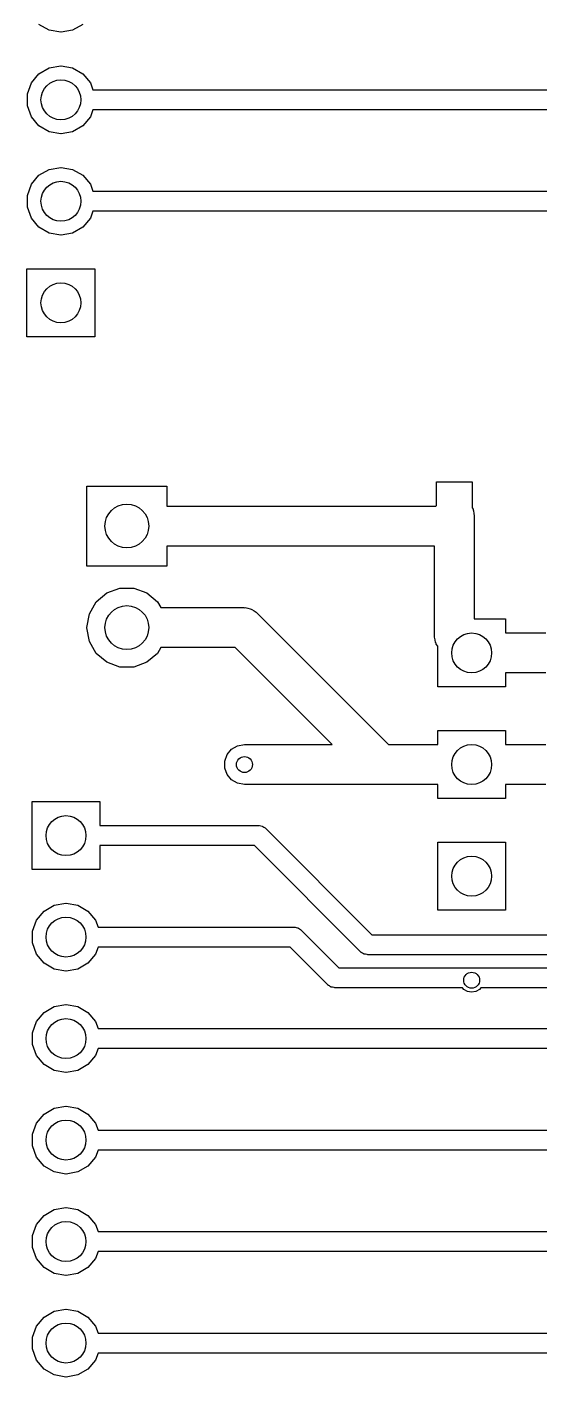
# Model space of a CAD drawing. Extents: x 10 to 287, y -200 to -10.
# Drawn here: x 63.03 to 75.86, y -85.69 to -51.9 of the extents above; entities that cross this region are included whole.
import ezdxf

# ---------------------------------------------------------------- set-up
doc = ezdxf.new("R2010")
doc.units = 0
doc.header["$MEASUREMENT"] = 0
doc.layers.add('BLACK', color=7, linetype='CONTINUOUS')

msp = doc.modelspace()

# ---------------------------------------------------------------- linework, layer by layer
at = {"layer": 'Black'}
for p, q in [((63.587, -51.9797), (63.3314, -51.8321)), ((63.8778, -52.031), (63.587, -51.9797)), ((63.8842, -52.031), (63.8778, -52.031)), ((64.175, -51.9797), (63.8842, -52.031)), ((64.4306, -51.8321), (64.175, -51.9797)), ((63.3314, -53.0699), (63.587, -52.9223)), ((63.587, -52.9223), (63.8778, -52.871)), ((63.8778, -52.871), (63.8842, -52.871)), ((63.8842, -52.871), (64.175, -52.9223)), ((64.175, -52.9223), (64.4306, -53.0699)), ((63.0407, -53.5734), (63.1416, -53.296)), ((63.1416, -53.296), (63.3314, -53.0699)), ((64.4306, -53.0699), (64.6204, -53.296)), ((64.6204, -53.296), (64.6841, -53.471)), ((63.0407, -53.8686), (63.0407, -53.5734)), ((64.6841, -53.471), (80.01, -53.471)), ((63.1416, -54.146), (63.0407, -53.8686)), ((64.6841, -53.971), (64.6204, -54.146)), ((79.9064, -53.971), (64.6841, -53.971)), ((63.3314, -54.3721), (63.1416, -54.146)), ((63.587, -54.5197), (63.3314, -54.3721)), ((64.4306, -54.3721), (64.175, -54.5197)), ((64.6204, -54.146), (64.4306, -54.3721)), ((63.8778, -54.571), (63.587, -54.5197)), ((63.8842, -54.571), (63.8778, -54.571)), ((64.175, -54.5197), (63.8842, -54.571)), ((63.587, -55.4623), (63.8778, -55.411)), ((63.8778, -55.411), (63.8842, -55.411)), ((63.8842, -55.411), (64.175, -55.4623)), ((63.1416, -55.836), (63.3314, -55.6099)), ((63.3314, -55.6099), (63.587, -55.4623)), ((64.175, -55.4623), (64.4306, -55.6099)), ((64.4306, -55.6099), (64.6204, -55.836)), ((63.0407, -56.1134), (63.1416, -55.836)), ((64.6204, -55.836), (64.6841, -56.011)), ((64.6841, -56.011), (80.264, -56.011)), ((63.0407, -56.4086), (63.0407, -56.1134)), ((63.1416, -56.686), (63.0407, -56.4086)), ((63.3314, -56.9121), (63.1416, -56.686)), ((64.6204, -56.686), (64.4306, -56.9121)), ((64.6841, -56.511), (64.6204, -56.686)), ((80.1604, -56.511), (64.6841, -56.511)), ((63.587, -57.0597), (63.3314, -56.9121)), ((63.8778, -57.111), (63.587, -57.0597)), ((64.175, -57.0597), (63.8842, -57.111)), ((64.4306, -56.9121), (64.175, -57.0597)), ((63.8842, -57.111), (63.8778, -57.111)), ((63.031, -59.651), (63.031, -57.951)), ((63.031, -57.951), (64.731, -57.951)), ((64.731, -57.951), (64.731, -59.651)), ((64.731, -59.651), (63.031, -59.651)), ((64.5325, -65.3885), (64.5325, -63.3895)), ((64.5325, -63.3895), (66.5315, -63.3895)), ((66.5315, -63.3895), (66.5315, -63.889)), ((73.284, -63.8779), (73.284, -63.285)), ((73.284, -63.285), (74.184, -63.285)), ((74.184, -63.285), (74.184, -63.9296)), ((66.5315, -63.889), (73.2729, -63.889)), ((73.2729, -63.889), (73.284, -63.8779)), ((74.184, -63.9296), (74.2038, -63.964)), ((74.2038, -63.964), (74.2077, -63.9857)), ((74.2077, -63.9857), (74.217, -64.0056)), ((74.217, -64.0056), (74.2227, -64.0707)), ((74.2227, -64.0707), (74.234, -64.135)), ((74.234, -64.135), (74.234, -66.714)), ((73.234, -64.889), (66.5315, -64.889)), ((66.5315, -64.889), (66.5315, -65.3885)), ((73.234, -67.13), (73.234, -64.889)), ((66.5315, -65.3885), (64.5325, -65.3885)), ((64.7663, -66.2827), (65.0323, -66.0596)), ((65.0323, -66.0596), (65.3584, -65.9409)), ((65.3584, -65.9409), (65.7056, -65.9409)), ((65.7056, -65.9409), (66.0317, -66.0596)), ((66.0317, -66.0596), (66.2977, -66.2827)), ((64.5928, -66.5833), (64.7663, -66.2827)), ((66.2977, -66.2827), (66.3821, -66.429)), ((66.3821, -66.429), (68.453, -66.429)), ((68.453, -66.429), (68.4747, -66.4328)), ((68.4747, -66.4328), (68.4966, -66.4309)), ((68.4966, -66.4309), (68.5597, -66.4478)), ((68.5597, -66.4478), (68.624, -66.4592)), ((68.624, -66.4592), (68.6431, -66.4702)), ((68.6431, -66.4702), (68.6643, -66.4758)), ((68.6643, -66.4758), (68.7178, -66.5133)), ((68.7178, -66.5133), (68.7744, -66.546)), ((68.7744, -66.546), (68.7885, -66.5628)), ((64.5325, -66.9252), (64.5928, -66.5833)), ((68.7885, -66.5628), (68.8066, -66.5754)), ((68.8066, -66.5754), (72.0891, -69.858)), ((74.234, -66.714), (75.018, -66.714)), ((75.018, -66.714), (75.018, -67.064)), ((64.5325, -66.9328), (64.5325, -66.9252)), ((64.5928, -67.2747), (64.5325, -66.9328)), ((73.2378, -67.1517), (73.234, -67.13)), ((73.2359, -67.1736), (73.2378, -67.1517)), ((73.2528, -67.2367), (73.2359, -67.1736)), ((73.2642, -67.301), (73.2528, -67.2367)), ((75.018, -67.064), (76.0282, -67.064)), ((64.7663, -67.5753), (64.5928, -67.2747)), ((66.3821, -67.429), (66.2977, -67.5753)), ((68.2459, -67.429), (66.3821, -67.429)), ((70.6749, -69.858), (68.2459, -67.429)), ((73.2752, -67.3201), (73.2642, -67.301)), ((73.2808, -67.3413), (73.2752, -67.3201)), ((73.318, -67.3944), (73.2808, -67.3413)), ((73.318, -68.414), (73.318, -67.3944)), ((65.0323, -67.7984), (64.7663, -67.5753)), ((65.3584, -67.9171), (65.0323, -67.7984)), ((66.0317, -67.7984), (65.7056, -67.9171)), ((66.2977, -67.5753), (66.0317, -67.7984)), ((65.7056, -67.9171), (65.3584, -67.9171)), ((76.0282, -68.064), (75.018, -68.064)), ((75.018, -68.064), (75.018, -68.414)), ((75.018, -68.414), (73.318, -68.414)), ((73.318, -69.858), (73.318, -69.508)), ((73.318, -69.508), (75.018, -69.508)), ((75.018, -69.508), (75.018, -69.858)), ((68.157, -69.975), (68.3074, -69.8882)), ((68.3074, -69.8882), (68.4784, -69.858)), ((68.4784, -69.858), (70.6749, -69.858)), ((72.0891, -69.858), (73.318, -69.858)), ((75.018, -69.858), (76.0282, -69.858)), ((67.986, -70.2712), (68.0454, -70.108)), ((67.986, -70.4448), (67.986, -70.2712)), ((68.0454, -70.108), (68.157, -69.975)), ((68.0454, -70.608), (67.986, -70.4448)), ((68.157, -70.741), (68.0454, -70.608)), ((68.3074, -70.8278), (68.157, -70.741)), ((68.4784, -70.858), (68.3074, -70.8278)), ((71.882, -70.858), (68.4784, -70.858)), ((73.318, -70.858), (71.882, -70.858)), ((73.318, -71.208), (73.318, -70.858)), ((76.0282, -70.858), (75.018, -70.858)), ((75.018, -70.858), (75.018, -71.208)), ((63.158, -72.986), (63.158, -71.286)), ((63.158, -71.286), (64.858, -71.286)), ((64.858, -71.286), (64.858, -71.886)), ((75.018, -71.208), (73.318, -71.208)), ((64.858, -71.886), (65.5955, -71.886)), ((65.5955, -71.886), (68.834, -71.886)), ((68.834, -71.886), (68.8448, -71.8879)), ((68.8448, -71.8879), (68.8558, -71.887)), ((68.8558, -71.887), (68.8873, -71.8954)), ((68.8873, -71.8954), (68.9195, -71.9011)), ((68.9195, -71.9011), (68.929, -71.9066)), ((68.929, -71.9066), (68.9397, -71.9094)), ((68.9397, -71.9094), (68.9664, -71.9282)), ((68.9664, -71.9282), (68.9947, -71.9445)), ((68.9947, -71.9445), (69.0018, -71.9529)), ((69.0018, -71.9529), (69.0108, -71.9592)), ((69.0108, -71.9592), (71.6681, -74.6165)), ((73.318, -74.002), (73.318, -72.302)), ((73.318, -72.302), (75.018, -72.302)), ((75.018, -72.302), (75.018, -74.002)), ((65.5955, -72.386), (64.858, -72.386)), ((64.858, -72.386), (64.858, -72.986)), ((68.7304, -72.386), (65.5955, -72.386)), ((71.3877, -75.0433), (68.7304, -72.386)), ((64.858, -72.986), (63.158, -72.986)), ((63.4584, -74.0249), (63.714, -73.8773)), ((63.714, -73.8773), (64.0048, -73.826)), ((64.0048, -73.826), (64.0112, -73.826)), ((64.0112, -73.826), (64.302, -73.8773)), ((64.302, -73.8773), (64.5576, -74.0249)), ((63.1677, -74.5284), (63.2686, -74.251)), ((63.2686, -74.251), (63.4584, -74.0249)), ((64.5576, -74.0249), (64.7474, -74.251)), ((64.7474, -74.251), (64.8111, -74.426)), ((75.018, -74.002), (73.318, -74.002)), ((63.1677, -74.8236), (63.1677, -74.5284)), ((64.8111, -74.426), (69.723, -74.426)), ((69.723, -74.426), (69.7338, -74.4279)), ((69.7338, -74.4279), (69.7448, -74.427)), ((69.7448, -74.427), (69.7763, -74.4354)), ((69.7763, -74.4354), (69.8085, -74.4411)), ((69.8085, -74.4411), (69.818, -74.4466)), ((69.818, -74.4466), (69.8287, -74.4494)), ((69.8287, -74.4494), (69.8554, -74.4682)), ((69.8554, -74.4682), (69.8837, -74.4845)), ((69.8837, -74.4845), (69.8908, -74.4929)), ((69.8908, -74.4929), (69.8998, -74.4992)), ((69.8998, -74.4992), (70.8426, -75.442)), ((71.6681, -74.6165), (83.5259, -74.6165)), ((63.2686, -75.101), (63.1677, -74.8236)), ((64.8111, -74.926), (64.7474, -75.101)), ((69.6194, -74.926), (64.8111, -74.926)), ((70.5622, -75.8688), (69.6194, -74.926)), ((63.4584, -75.3271), (63.2686, -75.101)), ((63.714, -75.4747), (63.4584, -75.3271)), ((64.5576, -75.3271), (64.302, -75.4747)), ((64.7474, -75.101), (64.5576, -75.3271)), ((71.3967, -75.0496), (71.3877, -75.0433)), ((71.4038, -75.058), (71.3967, -75.0496)), ((71.4321, -75.0743), (71.4038, -75.058)), ((71.4588, -75.0931), (71.4321, -75.0743)), ((71.4695, -75.0959), (71.4588, -75.0931)), ((71.479, -75.1014), (71.4695, -75.0959)), ((71.5112, -75.1071), (71.479, -75.1014)), ((71.5427, -75.1155), (71.5112, -75.1071)), ((71.5537, -75.1146), (71.5427, -75.1155)), ((71.5645, -75.1165), (71.5537, -75.1146)), ((83.6295, -75.1165), (71.5645, -75.1165)), ((64.0048, -75.526), (63.714, -75.4747)), ((64.0112, -75.526), (64.0048, -75.526)), ((64.302, -75.4747), (64.0112, -75.526)), ((70.8426, -75.442), (74.168, -75.442)), ((74.168, -75.442), (83.9704, -75.442)), ((70.5712, -75.8751), (70.5622, -75.8688)), ((70.5783, -75.8835), (70.5712, -75.8751)), ((70.6066, -75.8998), (70.5783, -75.8835)), ((70.6333, -75.9186), (70.6066, -75.8998)), ((70.644, -75.9214), (70.6333, -75.9186)), ((70.6535, -75.9269), (70.644, -75.9214)), ((70.6857, -75.9326), (70.6535, -75.9269)), ((70.7172, -75.941), (70.6857, -75.9326)), ((70.7282, -75.9401), (70.7172, -75.941)), ((70.739, -75.942), (70.7282, -75.9401)), ((73.9373, -75.942), (70.739, -75.942)), ((73.9744, -75.9862), (73.9373, -75.942)), ((74.065, -76.0385), (73.9744, -75.9862)), ((74.3616, -75.9862), (74.271, -76.0385)), ((74.3987, -75.942), (74.3616, -75.9862)), ((84.074, -75.942), (74.3987, -75.942)), ((74.168, -76.0566), (74.065, -76.0385)), ((74.271, -76.0385), (74.168, -76.0566)), ((63.2686, -76.791), (63.4584, -76.5649)), ((63.4584, -76.5649), (63.714, -76.4173)), ((63.714, -76.4173), (64.0048, -76.366)), ((64.0048, -76.366), (64.0112, -76.366)), ((64.0112, -76.366), (64.302, -76.4173)), ((64.302, -76.4173), (64.5576, -76.5649)), ((64.5576, -76.5649), (64.7474, -76.791)), ((63.1677, -77.0684), (63.2686, -76.791)), ((64.7474, -76.791), (64.8111, -76.966)), ((64.8111, -76.966), (76.5479, -76.966)), ((63.1677, -77.3636), (63.1677, -77.0684)), ((63.2686, -77.641), (63.1677, -77.3636)), ((63.4584, -77.8671), (63.2686, -77.641)), ((64.7474, -77.641), (64.5576, -77.8671)), ((64.8111, -77.466), (64.7474, -77.641)), ((76.5479, -77.466), (64.8111, -77.466)), ((63.714, -78.0147), (63.4584, -77.8671)), ((64.0048, -78.066), (63.714, -78.0147)), ((64.302, -78.0147), (64.0112, -78.066)), ((64.5576, -77.8671), (64.302, -78.0147)), ((64.0112, -78.066), (64.0048, -78.066)), ((63.4584, -79.1049), (63.714, -78.9573)), ((63.714, -78.9573), (64.0048, -78.906)), ((64.0048, -78.906), (64.0112, -78.906)), ((64.0112, -78.906), (64.302, -78.9573)), ((64.302, -78.9573), (64.5576, -79.1049)), ((63.1677, -79.6084), (63.2686, -79.331)), ((63.2686, -79.331), (63.4584, -79.1049)), ((64.5576, -79.1049), (64.7474, -79.331)), ((64.7474, -79.331), (64.8111, -79.506)), ((63.1677, -79.9036), (63.1677, -79.6084)), ((64.8111, -79.506), (79.0879, -79.506)), ((63.2686, -80.181), (63.1677, -79.9036)), ((64.8111, -80.006), (64.7474, -80.181)), ((79.0879, -80.006), (64.8111, -80.006)), ((63.4584, -80.4071), (63.2686, -80.181)), ((63.714, -80.5547), (63.4584, -80.4071)), ((64.5576, -80.4071), (64.302, -80.5547)), ((64.7474, -80.181), (64.5576, -80.4071)), ((64.0048, -80.606), (63.714, -80.5547)), ((64.0112, -80.606), (64.0048, -80.606)), ((64.302, -80.5547), (64.0112, -80.606)), ((63.2686, -81.871), (63.4584, -81.6449)), ((63.4584, -81.6449), (63.714, -81.4973)), ((63.714, -81.4973), (64.0048, -81.446)), ((64.0048, -81.446), (64.0112, -81.446)), ((64.0112, -81.446), (64.302, -81.4973)), ((64.302, -81.4973), (64.5576, -81.6449)), ((64.5576, -81.6449), (64.7474, -81.871)), ((63.1677, -82.1484), (63.2686, -81.871)), ((64.7474, -81.871), (64.8111, -82.046)), ((64.8111, -82.046), (81.0494, -82.046)), ((63.1677, -82.4436), (63.1677, -82.1484)), ((63.2686, -82.721), (63.1677, -82.4436)), ((63.4584, -82.9471), (63.2686, -82.721)), ((64.7474, -82.721), (64.5576, -82.9471)), ((64.8111, -82.546), (64.7474, -82.721)), ((81.153, -82.546), (64.8111, -82.546)), ((63.714, -83.0947), (63.4584, -82.9471)), ((64.0048, -83.146), (63.714, -83.0947)), ((64.302, -83.0947), (64.0112, -83.146)), ((64.5576, -82.9471), (64.302, -83.0947)), ((64.0112, -83.146), (64.0048, -83.146)), ((63.4584, -84.1849), (63.714, -84.0373)), ((63.714, -84.0373), (64.0048, -83.986)), ((64.0048, -83.986), (64.0112, -83.986)), ((64.0112, -83.986), (64.302, -84.0373)), ((64.302, -84.0373), (64.5576, -84.1849)), ((63.1677, -84.6884), (63.2686, -84.411)), ((63.2686, -84.411), (63.4584, -84.1849)), ((64.5576, -84.1849), (64.7474, -84.411)), ((64.7474, -84.411), (64.8111, -84.586)), ((63.1677, -84.9836), (63.1677, -84.6884)), ((64.8111, -84.586), (80.0334, -84.586)), ((63.2686, -85.261), (63.1677, -84.9836)), ((64.8111, -85.086), (64.7474, -85.261)), ((80.137, -85.086), (64.8111, -85.086)), ((63.4584, -85.4871), (63.2686, -85.261)), ((64.7474, -85.261), (64.5576, -85.4871)), ((63.714, -85.6347), (63.4584, -85.4871)), ((64.0048, -85.686), (63.714, -85.6347)), ((64.0112, -85.686), (64.0048, -85.686)), ((64.302, -85.6347), (64.0112, -85.686)), ((64.5576, -85.4871), (64.302, -85.6347))]:
    msp.add_line(p, q, dxfattribs=at)
for centre, radius in [((63.881, -53.721), 0.5), ((63.881, -56.261), 0.5), ((63.881, -58.801), 0.5), ((65.532, -64.389), 0.5486), ((65.532, -66.929), 0.5486), ((74.168, -67.564), 0.5), ((74.168, -70.358), 0.5), ((68.4784, -70.358), 0.2), ((64.008, -72.136), 0.5), ((74.168, -73.152), 0.5), ((64.008, -74.676), 0.5), ((74.168, -75.7555), 0.2), ((64.008, -77.216), 0.5), ((64.008, -79.756), 0.5), ((64.008, -82.296), 0.5), ((64.008, -84.836), 0.5)]:
    msp.add_circle(centre, radius, dxfattribs=at)

doc.saveas('drawing.dxf')
